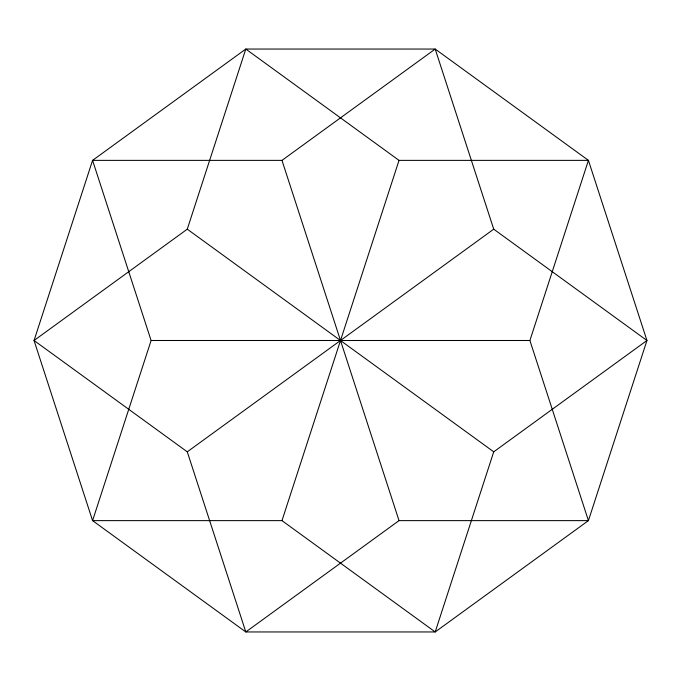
<?xml version="1.0" encoding="UTF-8"?>
<svg xmlns="http://www.w3.org/2000/svg" width="681" height="681" viewBox="0 0 681 681"><rect width="100%" height="100%" fill="white"/><g stroke="black" fill="none" stroke-linecap="round" stroke-linejoin="round"><path stroke-width="1.02" d="M151.105 340.5L92.582 520.625L245.807 631.951L435.202 631.951L588.427 520.625L646.95 340.5L588.418 160.367L435.193 49.049L245.798 49.049L92.573 160.375L34.05 340.5L92.582 520.625L281.977 520.625L435.202 631.951L493.725 451.826L646.95 340.5L493.725 229.174L435.202 49.049L281.977 160.375L92.582 160.375L151.105 340.5L529.895 340.5L588.418 160.375L399.023 160.375L245.798 49.049L187.275 229.174L34.05 340.5L187.275 451.826L245.807 631.951L399.032 520.625L588.427 520.625L529.895 340.5M281.977 520.625L399.023 160.375M187.275 451.826L493.725 229.174M187.275 229.174L493.725 451.826M281.977 160.375L399.032 520.625"/></g></svg>
